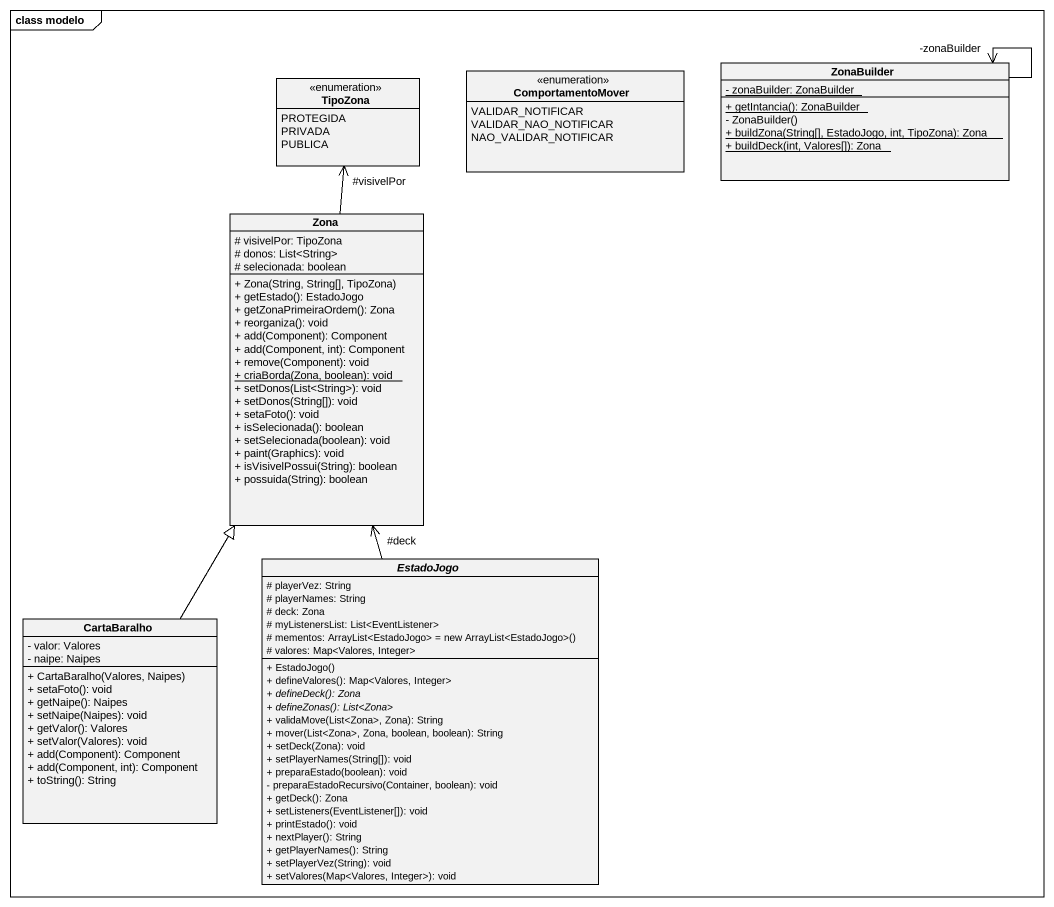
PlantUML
@startuml
mainframe class modelo
hide circle
hide empty members
skinparam classAttributeIconSize 0
enum TipoZona {
  PROTEGIDA
  PRIVADA
  PUBLICA
}
enum ComportamentoMover {
  VALIDAR_NOTIFICAR
  VALIDAR_NAO_NOTIFICAR
  NAO_VALIDAR_NOTIFICAR
}
class ZonaBuilder {
  {static} - zonaBuilder: ZonaBuilder
  {static} + getIntancia(): ZonaBuilder
  - ZonaBuilder()
  {static} + buildZona(String[], EstadoJogo, int, TipoZona): Zona
  {static} + buildDeck(int, Valores[]): Zona
}
class Zona {
  # visivelPor: TipoZona
  # donos: List<String>
  # selecionada: boolean
  + Zona(String, String[], TipoZona)
  + getEstado(): EstadoJogo
  + getZonaPrimeiraOrdem(): Zona
  + reorganiza(): void
  + add(Component): Component
  + add(Component, int): Component
  + remove(Component): void
  {static} + criaBorda(Zona, boolean): void
  + setDonos(List<String>): void
  + setDonos(String[]): void
  + setaFoto(): void
  + isSelecionada(): boolean
  + setSelecionada(boolean): void
  + paint(Graphics): void
  + isVisivelPossui(String): boolean
  + possuida(String): boolean
}
abstract class EstadoJogo {
  # playerVez: String
  # playerNames: String
  # deck: Zona
  # myListenersList: List<EventListener>
  {field} # mementos: ArrayList<EstadoJogo> = new ArrayList<EstadoJogo>()
  # valores: Map<Valores, Integer>
  + EstadoJogo()
  + defineValores(): Map<Valores, Integer>
  {abstract} + defineDeck(): Zona
  {abstract} + defineZonas(): List<Zona>
  + validaMove(List<Zona>, Zona): String
  + mover(List<Zona>, Zona, boolean, boolean): String
  + setDeck(Zona): void
  + setPlayerNames(String[]): void
  + preparaEstado(boolean): void
  - preparaEstadoRecursivo(Container, boolean): void
  + getDeck(): Zona
  + setListeners(EventListener[]): void
  + printEstado(): void
  + nextPlayer(): String
  + getPlayerNames(): String
  + setPlayerVez(String): void
  + setValores(Map<Valores, Integer>): void
}
class CartaBaralho {
  - valor: Valores
  - naipe: Naipes
  + CartaBaralho(Valores, Naipes)
  + setaFoto(): void
  + getNaipe(): Naipes
  + setNaipe(Naipes): void
  + getValor(): Valores
  + setValor(Valores): void
  + add(Component): Component
  + add(Component, int): Component
  + toString(): String
}
ZonaBuilder --> "-zonaBuilder" ZonaBuilder
Zona -up-> "#visivelPor" TipoZona
EstadoJogo -up-> "#deck" Zona
CartaBaralho -up-|> Zona
@enduml
